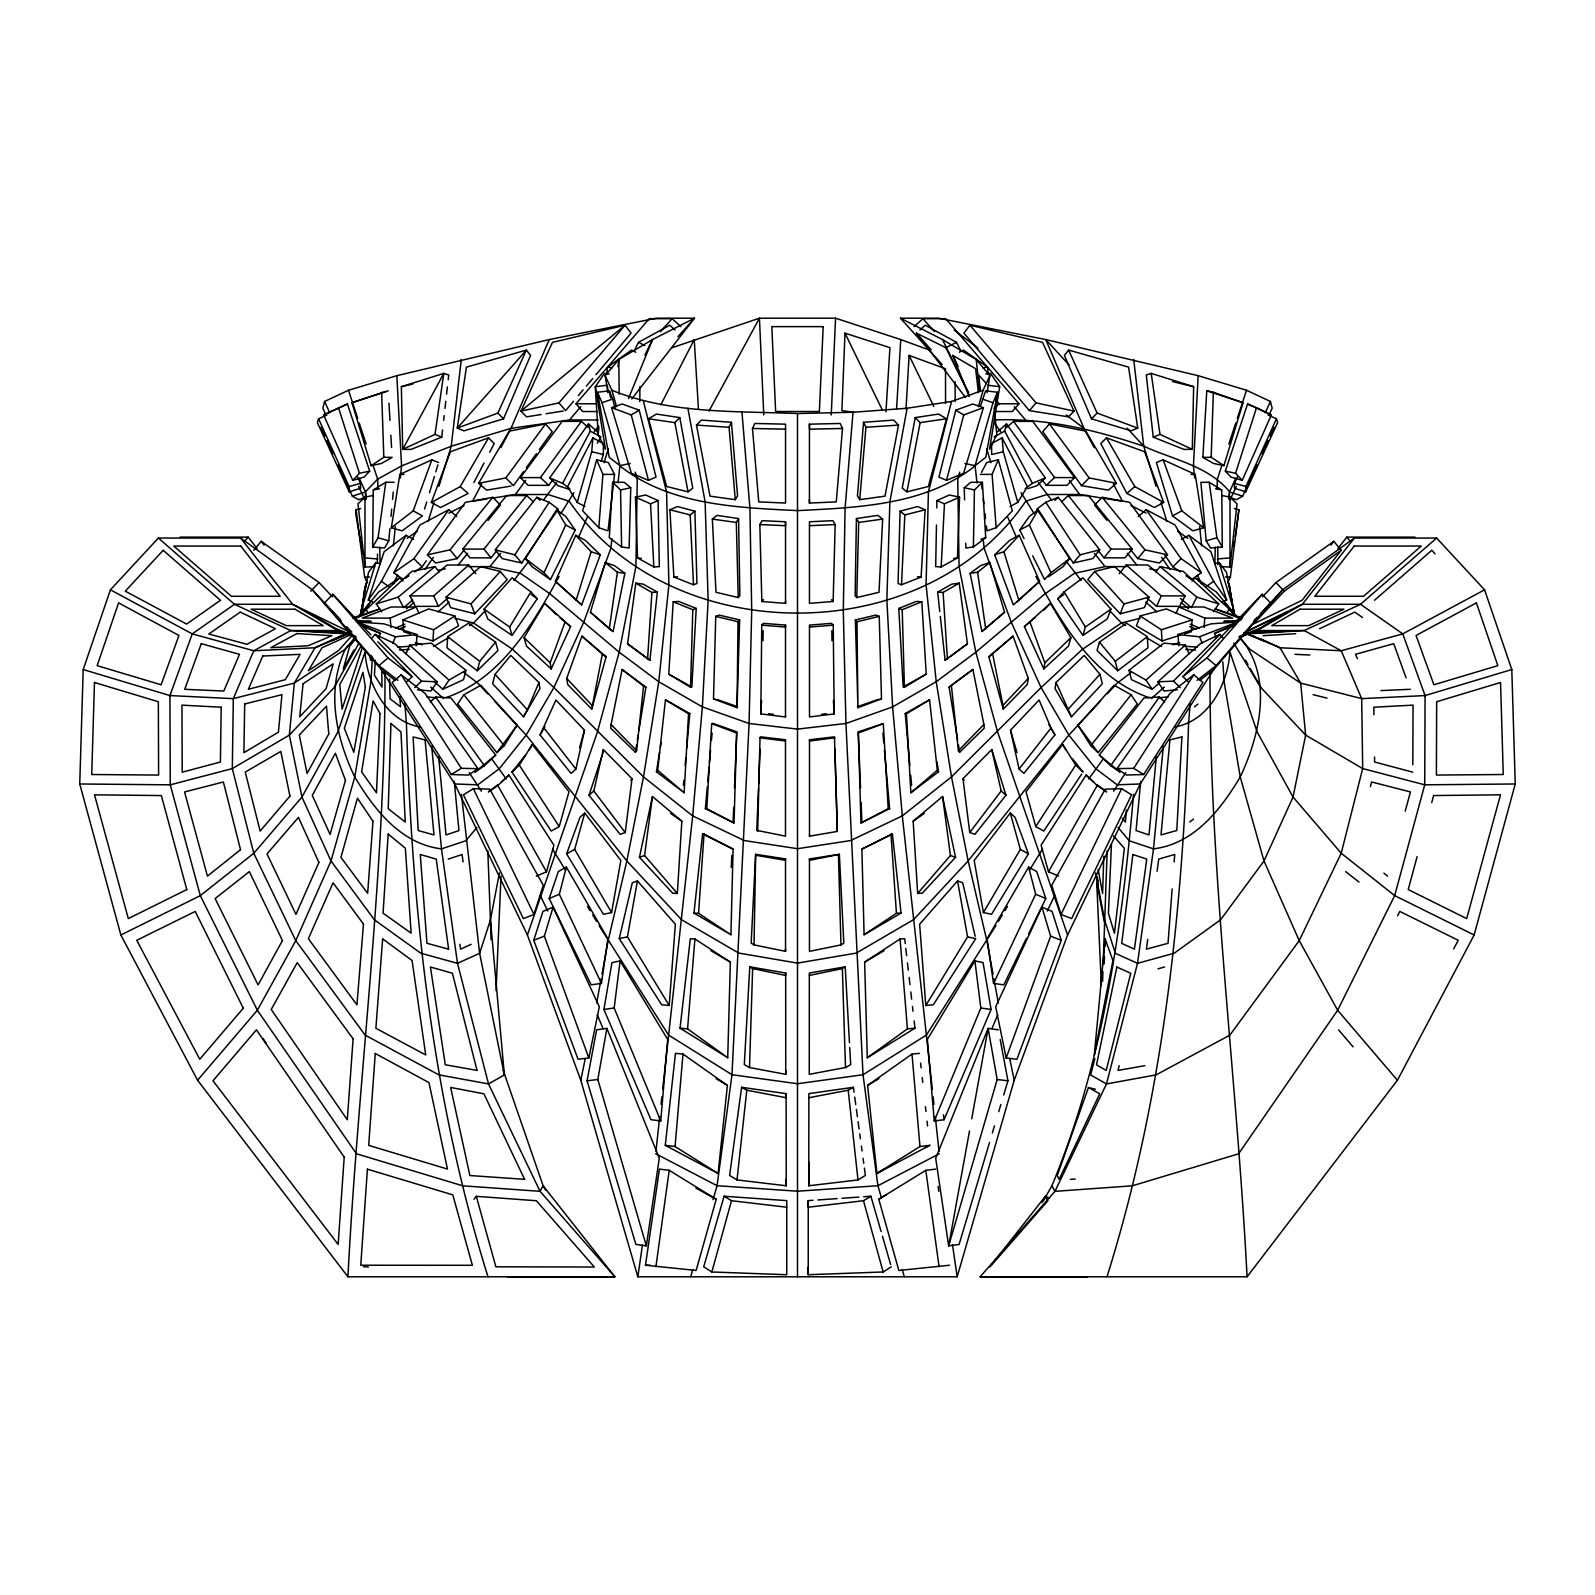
<?xml version="1.0" encoding="UTF-8"?>
<svg xmlns="http://www.w3.org/2000/svg" width="1595" height="1595" viewBox="0 0 1595 1595"><rect width="100%" height="100%" fill="white"/><g stroke="black" fill="none" stroke-linecap="round" stroke-linejoin="round"><path stroke-width="1.5" d="M785.537 951.358L785.518 858.927L755.651 854.322L751.165 943.124L754.036 944.898L785.537 951.358L785.537 948.965M785.498 716.952L785.518 625.08L763.387 623.366L761.772 625.16L760.795 713.902L785.498 716.952L785.498 715.716M785.537 603.349L785.537 521.784L762.091 520.668L759.838 524.556L761.852 601.514L785.537 603.349L785.537 601.375M785.737 1074.332L785.677 973.05L749.79 966.829L744.307 1064.623L749.51 1067.534L785.737 1074.332L785.737 1070.245M785.677 973.05L785.677 975.442L752.641 968.584L749.79 966.829M786.235 1185.783L786.116 1093.632L741.615 1087.292L729.613 1175.455L737.01 1179.921L786.235 1185.783L786.235 1179.223M786.116 1093.632L786.116 1097.719L746.799 1090.202L741.615 1087.292M503.163 1070.285L543.137 1185.843L614.872 1276.797L347.929 1276.797L197.581 1080.254L120.861 934.989L79.75 783.982L83.199 669.541L110.434 589.811L158.383 538.053L240.626 538.053L312.381 589.811L381.285 669.541L454.794 783.982L527.407 934.989L580.779 1080.254L637.841 1276.797L797.5 1276.797L797.5 413.524C735.435 410.992 670.478 414.062 611.902 390.257L605.143 375.682L618.82 359.453L652.534 339.556L694.523 318.202L656.462 318.202L549.258 339.556L396.836 375.682L348.488 390.257L324.582 401.462L322.848 408.24L325.918 414.919M891.286 1266.809L883.151 1271.973L808.246 1274.724L808.246 1267.028M813.071 1200.297L808.246 1200.636L808.246 1207.216L863.493 1200.716L870.89 1196.25L881.098 1231.519M864.39 1168.118L865.387 1175.455L857.99 1179.941L808.765 1185.783L808.785 1162.097M808.765 1185.783L808.884 1093.632L853.385 1087.292L854.063 1092.196M809.482 858.927L809.462 951.358L840.964 944.898L843.835 943.124L839.349 854.322L809.482 858.927L809.482 860.343L839.349 854.322M809.502 836.179L809.502 739.761L834.464 736.83L837.315 831.434L809.502 836.179L809.502 834.763M809.443 503.063L809.443 424.17L840.146 423.472L842.519 428.477L836.258 501.887L809.443 503.063L809.443 499.155M639.814 401.581L639.874 386.708M1412.811 764.723L1413.05 705.149L1373.813 707.203L1373.913 714.68M601.175 461.414L603.349 454.495L603.428 443.589L592.901 437.847L567.601 486.615L577.211 502.425L584.847 506.472M389.898 528.643L388.801 540.845L384.515 548.042L372.692 547.005L373.27 489.944L385.791 482.268L394.125 482.328M737.049 707.701L738.026 621.771L739.641 619.957L719.186 615.092L715.756 616.368L713.503 698.909L737.049 707.701L739.641 619.957M1220.414 566.703L1230.004 567.003L1230.004 497.181L1221.81 495.447M856.415 518.554L855.139 595.772L856.774 597.567L879.005 592.283L882.653 519.093L877.948 515.364L856.415 518.554L858.688 522.442L856.774 597.567M936.464 525.034L935.687 566.604L941.15 566.963L957.459 557.931L959.552 497.161L949.344 494.988L936.903 500.571L936.783 507.908M973.389 546.965L974.445 489.924L982.38 482.268L985.71 537.714L973.389 546.965L965.892 548.002L965.753 543.177M1192.302 449.351L1193.638 386.688L1151.211 373.389L1146.267 375.004L1153.245 437.15L1183.988 449.411L1192.302 449.351L1159.984 434.398L1153.245 437.15M1210.007 672.253C1209.568 874.279 1236.683 1075.189 1247.071 1276.797L980.128 1276.797L1054.953 1191.345L1106.491 1083.942L1137.514 963.32L1153.504 848.859L1163.313 746.32M734.019 822.96L736.73 731.846L712.945 723.372L711.709 723.632L706.784 808.685L734.019 822.96L705.369 808.645L707.323 786.734M761.593 700.464L760.795 713.902M762.988 640.771L763.207 630.822M730.909 934.75L733.102 849.138L702.597 833.946L693.965 913.078L730.909 934.75L698.57 913.317L693.965 913.078M757.685 831.454L760.037 737.827L760.536 736.83L785.498 739.761L785.498 836.179L756.768 830.377L758.462 788.528M833.148 601.494L835.162 524.556L832.909 520.668L809.462 521.784L809.462 603.349L833.148 601.494L831.533 599.7M630.763 487.771L629.108 548.002L621.611 546.985L609.29 537.714L612.62 482.268L624.263 482.308L630.763 487.771L620.555 489.924L612.62 482.268M727.719 1057.724L730.35 962.104L694.922 938.996L690.316 938.737L680.048 1028.177L727.719 1057.724L687.565 1028.855L680.048 1028.177M900.098 511.197L898.065 583.491L901.494 584.767L921.093 577.051L925.12 509.782L917.564 506.532L900.098 511.197L904.824 514.926L925.12 509.782M690.575 687.266L692.788 609.709L696.217 608.433L691.811 687.026L690.575 687.266L668.764 674.147L673.19 601.793L678.653 601.435L696.217 608.433M754.036 944.898L755.651 854.322M1214.812 564.072L1215.31 547.105M1217.065 488.867L1217.364 479.158L1221.969 465.122M749.51 1067.534L752.641 968.584M1103.8 856.156L1102.584 893.459L1098.177 869.514M1102.604 981.344L1102.923 971.534M1103.162 964.158L1107.189 850.713M1223.903 465.66L1211.183 457.306L1213.356 392.27L1206.777 390.795L1202.849 457.366L1213.655 463.507L1223.903 465.66L1243.063 402.718L1206.777 390.795M1237.58 476.586L1234.55 483.285L1234.351 488.15L1245.715 491.858L1245.894 486.535L1276.439 418.767L1267.945 414.999M360.649 508.506L356.104 509.802L355.924 514.946L362.683 553.505M1104.199 963.858L1104.498 956.402M1104.896 946.473L1105.176 939.016L1112.931 960.589L1094.29 1055.053L1105.176 939.016M1217.842 564.73L1217.782 546.686M733.122 821.884L733.7 807.289M734.478 787.83L736.73 731.846M758.662 783.604L760.037 749.152M885.943 411.869L889.95 347.67L844.991 333.136L841.901 410.613L854.043 412.347M1229.346 497.859L1229.585 491.798L1235.706 478.261M496.065 990.555L501.009 876.094M1111.476 844.054L1108.425 913.337L1114.427 933.254L1124.355 848.281L1113.469 835.92M831.234 414.979L835.561 318.202L759.439 318.202L671.635 347.85M901.494 584.767L904.824 514.926M731.248 867.481L731.846 855.359M941.15 566.963L944.459 503.821L959.552 497.161M942.107 364.457L900.477 318.202L938.538 318.202L1045.742 339.556L1198.164 375.682L1193.439 465.88L1194.675 478.021M684.135 792.735L688.562 713.762L665.454 699.846L657.678 770.265L656.462 771.82L684.135 792.735L657.678 770.265M375.284 660.47L374.446 675.223L382.002 687.106L381.763 669.9M416.315 645.756L416.953 634.571L383.916 623.844L357.44 621.99L395.46 636.784L416.953 634.571M432.983 640.951L433.621 629.766L454.854 615.969L458.582 625.858L432.983 640.951L414.959 635.288M447.677 636.624L447.019 647.809L477.284 670.757L497.959 650.521L495.566 642.127L468.511 623.226L447.677 636.624L479.716 661.347L477.284 670.757M906.02 409.038L909.09 355.406L945.496 368.724L945.576 403.495M896.589 408.619L900.756 339.556L835.561 318.202M677.337 893.459L681.843 821.166L652.455 796.543L639.436 857.312L672.731 893.2L677.337 893.459L644.559 855.518L652.455 796.543M372.472 656.961L370.877 681.823L354.748 776.964L331.002 861.001L295.773 940.651L257.353 1010.253L197.581 1080.254M647.57 659.273L651.896 592.443L635.787 583.152L627.573 643.822L649.903 660.27L657.359 592.084L643.283 584.169L635.787 583.152M362.663 609.828L363.819 592.483L366.072 583.192L360.789 614.753M347.929 1276.797C358.297 1075.189 385.432 874.299 384.993 672.273M698.57 913.317L704.013 833.986L702.597 833.946M1180.041 635.288L1162.017 640.931L1136.418 625.858L1140.146 615.949L1166.364 608.911L1192.103 619.897L1191.286 631.76L1184.527 633.873M1204.105 627.573L1204.763 618.102L1178.864 606.977L1176.053 613.258M371.077 655.445L370.698 660.33L369.601 655.744M598.823 527.726L602.91 474.373L596.67 459.799L608.313 462.55L614.553 474.433L608.014 530.816L598.823 527.726L582.673 510.839L596.67 459.799M669.202 1005.468L675.363 924.223L637.442 880.938L632.318 882.733L619.259 938.598L661.706 1004.79L669.202 1005.468L627.433 936.903L637.442 880.938M1172.126 889.013L1168.038 943.303L1146.386 949.165L1147.722 939.435M1174.179 861.878L1174.737 854.461L1158.748 859.087L1157.073 871.269M1190.109 703.913L1188.574 723.572C1182.872 910.326 1163.174 1097.719 1107.03 1276.678M687.565 1028.855L694.922 938.996M900.477 318.202L942.466 339.556L976.18 359.453L989.857 375.682L983.098 390.257L951.557 401.462L907.116 408.24L853.026 412.268L845.071 508.406L843.296 610.506L845.928 723.472L863.015 1074.731L877.928 1185.723L881.397 1197.686M863.553 422.296L857.452 495.806L859.725 499.674L884.986 496.165L898.523 425.087L893.579 420.083L863.553 422.296L865.925 427.3L859.725 499.674M660.749 1120.926L667.667 1039.402L620.096 960.928L611.942 962.622L603.907 1009.436L650.959 1119.71L660.749 1120.926L614.175 1008.02L620.096 960.928M1240.312 637.86C1273.388 676.898 1260.19 734.597 1240.252 776.944C1220.653 809.702 1194.077 843.914 1153.504 848.859L1129.24 840.764L1118.075 827.486M577.211 502.425L591.705 451.744L592.901 437.847M718.089 1173.481L675.044 1146.526L682.999 1054.056L675.482 1053.378L665.274 1145.31L718.089 1173.481L727.4 1085.397L682.999 1054.056M1126.429 809.921L1125.352 822.083L1122.302 818.315M683.398 785.258L683.836 780.314M685.152 765.48L685.81 758.044M686.707 748.155L689.798 713.523L665.454 699.846M707.761 781.849L709.057 767.235M709.476 762.37L710.572 750.188M711.43 740.439L712.088 733.122M391.014 516.461L391.672 509.144M392.569 499.394L393.227 492.077M584.488 730.251L575.895 769.089L571.09 773.396L540.107 734.956L555.917 700.026L584.488 730.251L579.543 747.856M591.745 709.117L602.332 654.07L581.916 636.146L566.703 678.393L567.7 684.514L591.745 709.117L606.12 656.781L581.916 636.146M602.93 753.199L603.269 749.53L632.019 778.719L625.24 832.55L620.116 834.325L589.014 795.287L602.152 755.532M611.104 724.529L610.745 728.197L635.388 752.262L636.604 750.707L643.563 686.109L622.11 669.501L611.104 724.529L636.604 750.707M1133.566 794.39C1121.963 927.532 1103.58 1061.652 1051.863 1185.863L1043.25 1200.995M377.337 562.836L377.517 554.083M1140.724 781.311L1136.059 830.576L1148.998 834.943L1156.315 756.947M374.586 566.723L364.996 567.022L364.996 497.181L373.19 495.447M393.347 546.028L395.341 526.589M400.325 478.041L401.561 465.899L396.836 375.682M609.19 374.027L604.445 373.389L595.314 386.688L605.442 449.351L598.165 434.398L598.922 427.081M655.964 1151.251L659.712 1116.64M661.068 1104.278L661.865 1096.862M662.663 1089.445L692.689 815.902L702.378 706.904L708.14 600.258L705.13 501.867L687.884 408.24M611.882 538.711L610.825 548.421L583.69 622.329L553.924 687.565L526.151 735.076L499.434 768.571L477.842 784.82L454.794 783.982M618.023 482.866L619.877 465.88C669.222 505.236 737.069 507.569 797.5 510.619C857.931 507.549 925.778 505.236 975.123 465.88L976.977 482.866M737.01 1179.921L746.799 1090.202M618.003 366.69L618.82 359.453L619.159 394.105M1230.004 567.003L1237.022 503.821L1230.004 497.181M448.195 379.769L448.733 375.004L443.789 373.389L401.362 386.688L402.698 449.371L411.012 449.411L441.755 437.15L442.553 429.972M443.629 420.422L444.168 415.637M444.985 408.46L445.783 401.282M446.58 394.125L447.397 386.947M461.294 359.453L451.245 446.221L438.944 486.236M606.678 374.446L607.536 367.129L631.5 350.083L635.767 352.216M1228.668 499.155L1229.585 491.798C1208.312 465.8 1172.883 459.599 1143.755 446.221C1095.705 430.072 1045.483 417.81 994.443 419.963M1227.711 582.873L1230.363 577.091L1238.896 509.802L1234.351 508.506M655.924 1266.669L669.202 1170.311L659.433 1169.095L645.477 1265.234L696.138 1270.457L716.215 1199.28L669.202 1170.311M372.692 547.005L378.075 537.754L385.791 482.268M435.016 434.398L443.789 373.389L402.698 449.371L435.016 434.398L441.755 437.15M613.098 631.54L609.31 628.829L617.385 572.266L605.203 562.517L590.429 612.221L613.098 631.54L624.881 573.283L614.394 565.607L605.203 562.517M601.455 983.417L607.874 938.797L566.365 867.102L558.31 871.568L549.198 898.523L591.187 984.833L601.455 983.417L559.347 894.257L566.365 867.102M637.841 1276.797L642.486 1244.798M646.334 1245.874L659.293 1158.249L606.878 1028.396L596.63 1029.792L587.06 1080.792L635.887 1244.439L646.334 1245.874L597.826 1079.516L606.878 1028.396M391.353 527.746L413.185 510.859L422.476 515.923L402.08 530.836L391.353 527.746L399.827 474.393L431.866 459.819L438.605 462.55M656.462 771.82L659.572 752.242M660.37 747.337L661.147 742.453M635.388 752.262L636.545 745.005M637.322 740.18L638.1 735.355M638.897 730.53L645.915 687.106L622.11 669.501M985.81 374.027L990.555 373.389L999.686 386.688L989.558 449.351L996.835 434.398L994.562 412.427M987.066 392.749L989.857 375.682M1028.296 678.373L1027.3 684.514L1003.255 709.097L988.88 656.761L1013.084 636.126L1028.296 678.373L1002.916 705.429L1003.255 709.097M1043.808 668.923L1044.825 662.802L1029.852 621.711L1050.387 603.269L1070.883 637.681L1068.49 646.075L1043.808 668.923L1024.409 626.636L1029.852 621.711M1056.049 682.481L1055.053 688.621L1071.461 716.753L1102.384 683.717L1099.932 674.326L1084.221 655.405L1056.049 682.481L1071.461 716.753M1233.593 546.268L1234.43 541.443M1235.268 536.618L1238.896 509.802M611.583 912.599L620.834 860.522L584.747 813.031L579.962 817.338L566.604 853.863L603.428 914.294L611.583 912.599L574.659 849.397L584.747 813.031M980.407 406.227L985.63 390.795L997.513 392.27L985.79 457.286L975.083 465.66L964.875 463.487M969.501 1131.034L948.666 1245.874L959.113 1244.439L989.538 1142.459M971.714 1118.813L988.122 1028.396L998.37 1029.812M596.65 1003.016L601.076 978.991M601.973 974.186L608.173 940.571L626.855 860.921L643.503 776.885L658.755 681.743L668.923 584.807L666.57 491.798L643.443 401.462M907.116 408.24L889.87 501.867L886.86 600.238L892.622 706.904L902.311 815.882L932.337 1089.465M915.211 417.611L902.232 488.13L906.937 491.838L928.37 486.515L946.493 418.767L938.538 414.062L915.211 417.611L920.155 422.615L946.493 418.767M360.53 614.733L368.525 572.286L375.882 562.557L380.168 563.793M355.825 637.581L337.801 630.563L290.749 630.563L253.784 650.76L233.309 698.65L232.312 768.591L253.784 853.265L295.773 940.651L365.175 1035.155L438.864 1074.851L488.509 1083.922L504.379 1074.93L479.616 953.332L490.423 919.976L499.414 872.924M906.937 491.838L920.155 422.615M588.834 1057.983L599.321 1006.784L553.066 907.136L542.918 911.403L533.767 940.292L578.068 1059.259L588.834 1057.983L544.374 936.145L553.066 907.136M580.779 1080.254L585.285 1058.502M362.244 647.829L342.088 709.157L339.755 684.554L361.327 645.437M589.014 795.287L593.818 790.98L603.269 749.53M955.784 410.194L938.957 477.064L946.513 480.314L963.599 473.256L983.397 407.642L972.751 404.013L955.784 410.194L963.759 414.919L983.397 407.642M1025.166 488.748L1032.404 483.285L1004.671 431.128L1006.505 423.911L1045.343 477.922L1037.089 485.658L1027.938 488.628M1119.172 1065.699L1117.975 1070.424L1144.831 1065.659M1370.444 786.634L1371.62 781.969L1410.439 791.937L1405.215 811.177M951.557 401.462L928.43 491.778L926.077 584.787L936.245 681.723L951.497 776.865L968.145 860.901L986.826 940.571L993.027 974.186M405.987 653.85L409.676 645.138L431.109 643.144L465.979 670.299L463.527 679.689L442.852 689.239L433.86 681.344M495.068 674.326L492.616 683.737L523.539 716.773L539.947 688.641L538.95 682.5L510.779 655.425L495.068 674.326L527.407 709.855L523.539 716.773M1094.848 1058.641L1090.621 1074.95L1106.491 1083.942L1156.136 1074.87L1229.825 1035.175L1299.227 940.631L1341.216 853.225L1362.688 768.571L1361.691 698.63L1341.216 650.76L1304.251 630.543L1257.199 630.543L1239.175 637.581M946.513 480.314L963.759 414.919M1417.118 856.655L1408.206 889.551L1466.682 918.6L1500.496 794.828L1433.646 795.546L1431.752 802.604M1247.071 1276.797L1397.419 1080.254L1474.139 934.989L1515.25 783.982L1511.801 669.541L1484.566 589.811L1436.616 538.053L1354.374 538.053L1282.619 589.811L1269.46 603.907M711.849 1271.973L731.507 1200.716L724.11 1196.23L703.714 1266.809L711.849 1271.973L786.754 1274.724L786.754 1200.636L724.11 1196.23M536.339 876.094L546.487 871.807L553.904 845.171L508.885 775.03L501.528 781.969M559.247 826.589L568.976 791.738L532.291 744.446L519.312 765.121L511.955 772.06L551.192 831.055L559.247 826.589L519.312 765.121M959.751 472.14L957.758 479.158L959.073 566.484L975.841 652.176L997.573 731.945L1067.593 934.989L1014.221 1080.254L957.159 1276.797L797.5 1276.797M978.433 406.645L983.098 390.257M975.083 465.66L992.987 402.718L997.513 392.27M1082.945 635.408L1085.338 627.014L1110.918 609.13L1082.905 577.809L1064.124 591.865L1057.724 598.723L1082.945 635.408L1107.189 619.019L1110.918 609.13M1099.434 642.107L1097.041 650.501L1117.716 670.737L1147.981 647.789L1147.323 636.604L1126.509 623.206L1099.434 642.107L1115.284 661.347L1117.716 670.737M690.715 1276.678L692.748 1269.68M713.005 1199.699L717.072 1185.703L731.985 1074.711L749.072 723.472L751.704 610.506L749.929 508.406L741.974 412.268M997.174 1079.516L948.666 1245.874L935.707 1158.269L988.122 1028.396L997.174 1079.516L1007.94 1080.792L1003.694 1095.027M992.369 1132.968L994.502 1125.851M998.749 1111.635L1000.862 1104.518M424.589 508.964L426.682 502.006M429.494 492.715L434.398 476.486M435.794 471.841L437.887 464.883M428.098 521.545L433.9 502.704M360.59 612.261L375.882 562.557M587.419 516.82L578.706 537.056M604.066 462.69L608.393 448.574M581.657 604.924L576.214 600.019L591.107 551.711L575.735 535.282L555.399 581.298L581.657 604.924L600.298 554.801L585.305 540.346L575.735 535.282M327.055 414.999L318.561 418.767L317.365 422.615L349.285 491.878L360.649 488.17L360.45 483.305L357.42 476.606M533.966 914.453L543.257 885.265L489.745 789.126L473.376 788.648L463.427 794.828L523.359 918.6L533.966 914.453L473.376 788.648M1242.246 480.314L1235.567 473.276L1256.521 407.642L1247.569 404.013L1225.319 471.123L1230.901 477.084L1242.246 480.314L1271.374 414.919L1256.521 407.642M372.692 602.013L368.305 600.059L384.096 551.75L406.107 535.302L413.544 539.369M527.407 934.989L597.427 731.965L619.159 652.176L635.926 566.484L637.242 479.158L635.249 472.14M1228.868 444.068L1235.766 423.014M1237.301 418.329L1246.512 390.257L1198.164 375.682M1088.468 1087.511L1057.226 1175.595L1059.14 1179.343L1099.713 1093.831L1088.468 1087.511L1095.446 1089.265M551.192 668.943L550.195 662.802L565.148 621.731L544.613 603.289L524.117 637.701L526.509 646.095L551.192 668.943L570.591 626.636L565.148 621.731M413.185 510.859L431.866 459.819M1006.166 1057.983L1050.627 936.145L1041.934 907.116L1052.082 911.383L1061.233 940.292L1016.932 1059.259L1006.166 1057.983L995.679 1006.784L1041.934 907.116M431.328 502.445L460.217 486.615L468.172 493.453L440.619 507.509L431.328 502.445L450.388 451.764L488.548 437.847L494.191 443.589L489.665 452.262M1120.268 613.776L1123.996 603.887L1149.018 597.148L1114.466 566.584L1094.688 571.429L1087.83 579.623L1120.268 613.776L1144.353 607.615L1149.018 597.148M628.51 398.551L652.534 339.556L644.898 355.087M934.251 1120.946L980.825 1008.04L974.904 960.908L983.058 962.602L991.093 1009.436L944.041 1119.73L934.251 1120.946L927.353 1039.402L974.904 960.908M527.407 709.855L538.95 682.5M992.01 1028.436L997.752 1014.779M378.633 637.781L380.487 633.434L360.948 624.682M392.709 643.323L395.46 636.784M503.522 418.827L530.597 355.406L526.37 350.102L466.418 367.129L457.267 428.098L464.005 430.849L503.522 418.827L497.879 413.085L457.267 428.098L526.37 350.102L497.879 413.085M986.408 525.911L986.986 530.816L996.177 527.726L992.09 474.373L998.33 459.799L986.687 462.55L981.483 472.439M549.258 339.556L510.998 428.377L500.83 447.677M1156.594 606.339L1161.26 595.892L1185.085 595.892L1179.642 606.339L1156.594 606.339L1147.264 598.185M1265.313 412.746L1270.418 401.462L1246.512 390.257M550.415 579.583L544.015 572.725L565.687 524.994L556.715 509.702L525.353 558.649L532.212 566.843L550.415 579.583L575.237 530.058L565.746 516.521L556.715 509.702M1230.204 499.674L1236.344 486.276M1269.082 414.919L1272.152 408.24L1270.418 401.462M1229.924 497.381L1236.384 499.694L1242.645 496.185L1256.94 465.082M1262.064 453.977L1268.185 440.639M1270.238 436.193L1274.325 427.32M1245.715 491.858L1277.635 422.615L1276.439 418.767M1026.422 938.358L1003.813 984.833L993.545 983.437L1035.653 894.237L1028.635 867.082L1036.69 871.548L1045.802 898.503L1028.576 933.932M735.275 499.674L729.074 427.3L731.447 422.296L701.421 420.083L696.477 425.087L710.014 496.165L735.275 499.674L737.548 495.806L731.447 422.296M752.481 428.477L754.854 423.472L785.557 424.17L785.557 503.063L758.741 501.887L752.481 428.477L785.557 429.155M1047.257 911.024L1054.654 895.592M1061.034 914.453L1121.624 788.648L1131.573 794.828L1071.641 918.6L1061.034 914.453L1051.743 885.245L1105.255 789.126L1121.624 788.648M1067.593 934.989L1140.206 783.982L1213.715 669.541L1282.619 589.811M559.067 576.553C532.451 624.761 500.79 678.912 445.822 697.653M1397.619 915.809L1399.792 911.423L1458.249 940.292L1453.663 948.945M634.052 351.239L638.478 342.367L669.76 325.201L675.064 329.966M393.267 583.83L397.693 575.137M660.808 404.831L694.244 339.556L698.411 408.619M473.835 482.607L484.003 463.108M1155.777 571.847L1160.103 566.584L1196.828 597.148L1191.365 607.615L1180.38 598.384M481.61 484.102L472.579 501.249L486.854 498.996M569.834 488.748L562.596 483.305L590.329 431.128L588.495 423.931L549.657 477.922L557.911 485.658L569.355 489.366M368.305 600.059L381.364 581.318L406.107 535.302M708.997 411.071L759.439 318.202L763.766 414.979M573.901 492.676L560.902 513.61M403.415 579.603L393.746 572.745L419.924 524.994L448.813 509.702L456.768 516.541M597.347 443.27L600.856 436.87L590.329 431.128M358.835 643.403L334.093 687.604L289.353 735.116L232.312 768.591L170.266 784.84L79.75 783.982M517.059 725.246L496.862 752.661L457.725 703.953L463.906 694.762L480.833 685.252L517.059 725.246L504.219 745.702L496.862 752.661M529.38 749.65L532.291 744.446M354.01 649.943L343.264 668.983L349.744 646.115L355.984 638.538M1048.513 871.787L1097.161 785.518L1086.115 775.01L1041.096 845.151L1048.513 871.787L1058.661 876.074M1113.549 791.2L1125.771 772.638M1041.675 1202.789L1045.303 1196.39L1049.669 1198.164M1028.635 867.082L987.126 938.777L993.545 983.437M460.217 486.615L488.548 437.847M540.107 734.956L544.912 726.722M738.226 597.567L736.312 522.442L738.585 518.574L717.052 515.384L712.347 519.093L715.995 592.283L738.226 597.567L739.861 595.772L738.585 518.574M983.417 912.579L1020.341 849.377L1010.253 813.011L974.166 860.503L983.417 912.579L991.572 914.274L1028.396 853.843L1015.038 817.318L1010.253 813.011M511.038 486.076L486.555 490.124L478.6 483.305L509.204 431.148L545.59 423.931L552.229 431.687L539.309 449.67M1024.07 538.651L1019.763 530.038L1029.313 524.974L1038.285 509.682L1069.647 558.649L1062.788 566.843L1048.633 576.732M512.055 635.408L509.662 627.034L530.876 591.885L512.095 577.829L484.082 609.15L487.811 619.039L512.055 635.408L537.276 598.743L530.876 591.885M995.878 925.638L926.436 1035.055L863.015 1074.731L797.5 1083.743L731.985 1074.711L668.564 1035.055L599.122 925.658M998.45 921.392L1002.318 914.992M1004.91 910.725L1007.482 906.458M1029.433 870.232L1042.492 849.058M1010.153 506.472L1017.789 502.405L1027.399 486.595L1002.099 437.847L991.572 443.589L991.651 454.495L1003.295 451.744L1002.099 437.847M967.567 936.903L975.741 938.598L933.294 1004.79L925.798 1005.488L967.567 936.903L957.558 880.918L962.682 882.713L975.183 936.265M1117.038 768.63L1133.686 768.331L1193.798 674.765L1202.889 682.5L1143.635 774.512L1126.529 775.05L1117.038 768.63L1169.853 693.566L1193.798 674.765M1035.753 826.569L1075.688 765.102L1062.709 744.426L1026.024 791.718L1035.753 826.569L1043.808 831.035L1081.689 774.073M495.248 549.856L514.846 554.801L549.198 502.325L558.23 509.144L521.725 562.995L502.265 558.609L495.248 549.856L536.777 497.321L549.198 502.325M1088.767 778.878L1103.301 758.841M371.974 638.1L375.004 634.371L394.384 643.423L437.17 681.823L430.989 691.014L417.491 689.738M442.852 689.239L449.032 680.068L465.979 670.299M528.962 561.021L513.889 580.46M1213.316 611.802L1218.739 603.907L1183.291 571.429L1160.103 566.584M1226.595 613.098L1229.306 609.15L1195.333 577.829L1192.083 581.098M414.62 571.947L422.077 566.863L426.244 560.822M425.067 569.375L433.441 557.353M1019.763 530.038L1029.254 516.521L1038.285 509.682M1159.386 696.975L1143.954 697.992L1099.314 755.033L1120.109 772.139L1110.618 765.74L1159.386 696.975L1164.529 701.88M393.746 572.745L413.922 558.669L448.813 509.702M523.519 471.661L513.47 485.658L505.854 477.922L478.6 483.305M526.39 467.674L536.438 453.678M463.407 550.953L457.227 558.609L435.614 563.015L427.44 554.821L465.421 502.325L492.795 497.321L500.411 505.057L488.07 520.369M491.619 498.258L515.404 494.51L525.632 480.394M581.378 421.379L562.158 421.379L520.429 477.603L540.466 477.603L581.378 421.379L588.415 427.58M362.982 612.54L369.761 603.309L358.735 616.687M505.854 477.922L545.59 423.931M520.429 477.603L528.065 485.339L548.72 485.339L553.006 479.517M556.635 482.727L543.377 500.192M594.257 431.727L598.603 425.845M969.76 832.53L1001.182 790.961L991.731 749.51L962.981 778.699L969.76 832.53L974.884 834.305L1005.986 795.267L991.731 749.51M969.919 325.201L963.918 333.136L1029.413 410.633L1068.431 416.833L1074.053 411.091L1042.532 342.367L969.919 325.201L1036.052 402.877L1074.053 411.091M631.819 398.87L694.523 318.202L677.875 336.704M1051.025 727.998L1054.893 734.936L1023.91 773.376L1019.105 769.069L1051.025 727.998L1039.083 700.006L1010.512 730.231L1016.992 752.481M1330.888 545.131L1333.819 541.343L1341.236 550.275L1302.118 600.258L1253.351 624.044L1284.254 591.167L1341.236 550.275M1337.926 548.52L1346.838 537.116L1414.905 537.116M473.954 1199.3L476.307 1196.33L536.379 1200.736L594.357 1267.028L495.885 1266.809L476.307 1196.33M1354.374 538.053L1302.357 604.286L1257.199 630.543M630.803 780.274L632.019 778.719M1098.138 752.641L1090.781 745.702L1131.094 694.742L1114.167 685.232L1077.941 725.227L1098.138 752.641L1137.275 703.933L1131.094 694.742M526.649 495.547L506.652 495.547L462.769 549.099L483.983 549.099L526.649 495.547L533.228 501.727M511.955 772.06L525.413 755.133M1068.63 350.083L1064.403 355.406L1091.478 418.807L1130.995 430.829L1137.733 428.098L1128.582 367.129L1068.63 350.083L1097.121 413.085L1137.733 428.098M1099.753 549.836L1092.735 558.589L1073.275 562.975L1036.77 509.124L1045.802 502.305L1058.223 497.321L1099.753 549.836L1080.154 554.801L1073.275 562.975M1097.958 550.315L1103.999 557.831L1111.017 549.079L1132.231 549.079L1088.348 495.547L1068.351 495.547L1061.772 501.727M1119.251 573.741L1126.249 564.989L1147.902 564.989L1185.085 595.892M462.769 549.099L469.987 557.851L491.001 557.851L497.042 550.315M468.671 566.624L489.944 566.624L500.631 553.345M458.403 564.73L467.634 553.345M427.44 554.821L450.009 549.856L492.795 497.321M479.716 661.347L495.566 642.127M1132.231 549.079L1125.013 557.831L1103.999 557.831M1137.773 558.589L1144.991 549.836L1167.56 554.801L1159.386 562.995L1137.773 558.589L1130.057 549.039M245.191 540.685L248.162 537.116L257.074 548.54M253.745 550.275L261.181 541.343L319.06 582.554L332.458 596.849M358.735 615.949L378.793 591.904L399.667 577.829L402.917 581.118M354.688 637.86L345.158 649.285L294.337 683.099L233.309 698.65L169.927 695.579L83.199 669.541M476.925 827.486L465.76 840.784L441.496 848.879C400.923 843.934 374.346 809.722 354.748 776.964C335.767 737.309 326.078 690.814 345.158 649.285L354.648 638.778M573.582 401.182L565.587 410.653L558.948 402.897L520.947 411.111L526.569 416.833L541.203 414.521M578.367 395.52L583.152 389.858M586.362 386.07L592.742 378.513M595.952 374.725L631.082 333.136L625.08 325.201L552.468 342.367L520.947 411.111L625.08 325.201L558.948 402.897M837.315 831.434L834.963 749.132M860.981 822.94L888.216 808.685L883.291 723.612L858.269 731.846L860.981 822.94L889.631 808.645L884.428 750.168M861.898 849.138L892.403 833.946L901.035 913.058L864.091 934.75L861.898 849.138L892.403 833.946M365.654 497.859L365.414 491.818L377.636 479.178L401.561 465.899L451.245 446.221L510.998 428.377L569.435 419.963L580.72 406.765M914.075 326.636L922.887 318.701L945.755 318.701L1018.986 403.774L1012.346 411.53L995.34 411.53M1029.413 410.633L1036.052 402.877M1049.41 423.911L1042.771 431.667L1081.53 485.658L1108.445 490.124L1116.4 483.285L1085.796 431.128L1049.41 423.911L1089.146 477.922L1116.4 483.285M597.228 411.53L582.654 411.53L576.014 403.774L649.245 318.701L672.113 318.701L680.925 326.636M917.663 893.439L950.441 855.498L942.545 796.523L913.157 821.166L917.663 893.439L922.269 893.2L955.564 857.293L942.545 796.523M1188.016 681.484L1182.872 676.599L1206.976 657.918L1262.183 594.257L1270.497 602.89L1216.068 665.653L1197.127 680.347M957.558 880.918L919.637 924.223L925.798 1005.488M352.615 634.87L338.559 650.541L308.373 670.757L321.951 647.809L352.036 634.112M660.489 331.64L672.113 318.701M761.852 601.514L763.467 599.7M474.732 613.796L471.003 603.907L500.312 571.429L507.17 579.623L474.732 613.796L450.647 607.615L445.982 597.168L480.534 566.604L500.312 571.429M359.194 616.308L399.667 577.829M1067.593 709.835L1099.932 674.326M1262.183 594.257L1182.872 676.599M1253.67 620.993L1257.039 617.365M1260.389 613.756L1270.497 602.89M1100.57 701.003L1068.849 735.056L968.145 860.901L913.516 919.677L856.296 953.072L797.5 963.121L738.704 953.072L681.484 919.697L626.855 860.921L526.151 735.076L494.43 701.022M1107.249 693.825L1117.258 683.079L1130.775 672.771M369.681 471.123L364.099 477.084L352.754 480.334L323.625 414.919L347.431 404.013L369.681 471.123L359.433 473.276L352.754 480.334M1039.601 581.298L1013.343 604.904L994.702 554.801L1003.893 551.711L1019.265 535.282L1039.601 581.298L1016.952 601.873M1069.647 558.649L1050.985 572.705L1044.585 579.563L1032.703 555.877M1043.967 610.127L1050.387 603.269M1262.542 596.849L1275.94 582.554L1333.819 541.343M485.339 610.606L473.575 623.007L469.369 625.499M996.177 527.726L1012.327 510.839L998.33 459.799M310.746 591.167L319.06 582.554M397.873 680.347L378.932 665.653L324.503 602.89L332.817 594.257L370.957 634.85M983.896 724.509L984.255 728.177L959.612 752.242L958.396 750.687L983.896 724.509L972.89 669.481L949.085 687.086L957.678 740.16M1091.478 418.807L1097.121 413.085M1106.452 437.847L1100.809 443.589L1126.828 493.433L1154.381 507.489L1163.672 502.425L1144.612 451.744L1106.452 437.847L1134.783 486.615L1163.672 502.425M648.507 418.767L674.845 422.615L679.789 417.611L692.768 488.15L688.063 491.858L666.63 486.515L648.507 418.767L656.462 414.062L679.789 417.611M1006.585 427.58L1013.622 421.379L1032.842 421.379L1074.571 477.583L1066.935 485.319L1046.28 485.319L1041.994 479.517M1081.53 485.658L1089.146 477.922M1167.56 554.801L1129.579 502.305L1102.205 497.321L1094.589 505.057L1106.93 520.349M1177.509 689.718L1164.011 691.014L1157.85 681.823L1173.461 681.125L1219.996 634.371L1223.026 638.1M1164.589 554.761L1172.923 566.843L1181.078 558.649L1201.254 572.725L1191.585 579.583L1185.982 575.755M994.702 554.801L1009.695 540.346L1019.265 535.282M1044.825 662.802L1070.883 637.681M406.984 681.504L412.128 676.599L377.816 641.808M414.7 687.664L421.539 681.145L437.17 681.823M430.471 701.88L435.614 696.975L451.046 698.012L495.686 755.053L484.382 765.74L474.891 772.159L495.686 755.053M364.996 497.181L357.978 503.841L364.996 567.022M497.76 784.82L488.329 791.937L497.839 785.537L508.885 775.03M1046.28 485.319L1054.534 477.583L1074.571 477.583M1054.913 500.411L1058.223 497.321M381.683 611.822L376.26 603.907L411.709 571.449L434.897 566.604L439.223 571.847M919.936 329.966L925.24 325.201L956.521 342.367L960.948 351.239M1004.571 612.221L981.902 631.52L970.119 573.283L980.606 565.607L989.797 562.517L1004.571 612.221L981.902 631.52M1157.85 681.823L1200.616 643.423L1219.996 634.371M1185.324 645.118L1163.911 643.144L1129.021 670.279L1145.968 680.048L1185.324 645.118L1189.013 653.83M1151.311 698.61L1164.35 687.066M447.736 598.205L438.406 606.359L415.358 606.359L409.915 595.892L433.74 595.892L468.751 565.009L475.749 573.761M993.984 408.42L999.267 403.774L1018.986 403.774M997.712 431.667L1006.505 423.911M1129.021 670.279L1131.473 679.669L1152.148 689.239L1159.346 682.899M988.88 656.761L1013.084 636.126M438.087 611.882L449.192 602.172M1436.616 538.053L1360.535 604.286L1304.251 630.543L1246.971 633.893L1280.007 647.749L1341.216 650.76L1402.763 633.873L1484.566 589.811M1374.511 600.278L1431.792 550.275L1435.081 553.844M1126.828 493.433L1134.783 486.615M1138.232 516.521L1146.187 509.702L1175.076 524.994L1201.254 572.725M378.932 665.653L388.024 657.918L412.128 676.599M401.202 674.765L392.111 682.5L451.365 774.512L468.471 775.07L477.962 768.65L425.147 693.566L401.202 674.765L461.314 768.331L477.962 768.65M929.546 699.826L906.438 713.762L910.865 792.715L937.322 770.245L929.546 699.826L905.222 713.503L909.848 765.46M1024.409 626.636L1035.075 617.624M412.786 599.939L403.635 607.635L398.172 597.168L434.897 566.604M964.556 499.813L964.237 487.771L970.737 482.308L982.38 482.268M406.426 608.812L413.902 602.551M409.915 595.892L447.098 565.009L468.751 565.009M970.119 573.283L977.615 572.246L989.797 562.517M936.983 762.011L938.538 771.801L910.865 792.715M924.303 813.43L913.157 821.166M669.88 509.782L690.176 514.926L694.902 511.217L696.935 583.491L693.506 584.767L673.907 577.051L669.88 509.782L677.436 506.532L694.902 511.217M1199.978 680.267L1213.715 669.541M1189.75 822.003L1193.538 819.072M940.312 616.428L945.097 660.25L967.427 643.802L959.213 583.132L951.717 584.169L937.641 592.084L939.774 611.563M949.085 687.086L972.89 669.481M1115.284 661.347L1147.323 636.604M1194.476 706.804L1197.965 704.113M945.097 660.25L967.427 643.802M905.242 943.582L904.684 938.737L900.078 938.976L864.649 962.104L867.281 1057.744L907.435 1028.855L914.952 1028.177L914.114 1020.92M407.223 538.332L417.312 531.115M1205.88 586.8L1213.636 581.318L1188.893 535.302L1181.456 539.349M884.308 1169.015L876.911 1173.481L919.956 1146.546L929.725 1145.33L876.911 1173.481L867.6 1085.397L912.001 1054.076L919.517 1053.378M1057.724 598.723L1063.825 594.476M405.289 578.327L409.018 575.775M864.091 934.75L896.43 913.317L901.035 913.058M371.097 465.68L383.817 457.306L392.151 457.366L381.345 463.507L371.097 465.68L351.937 402.718L385.95 391.493M914.952 1028.177L867.281 1057.744M878.885 1078.679L867.6 1085.397M451.365 774.512L461.314 768.331M949.523 1265.234L898.862 1270.477L878.785 1199.28L925.798 1170.331L935.567 1169.115M809.343 975.442L842.359 968.584L845.21 966.829L849.457 1042.612M864.649 962.104L884.029 950.74M878.785 1199.28L886.182 1194.814M904.425 687.246L926.236 674.127L921.81 601.774L916.347 601.435L898.783 608.433L903.189 687.006L904.425 687.246L902.212 609.709L898.783 608.433M611.603 407.642L631.241 414.919L639.216 410.194L656.043 477.064L648.487 480.314L631.401 473.276L611.603 407.642L622.249 404.013L639.216 410.194M433.521 646.513L448.275 637.86M937.641 592.084L943.104 592.443L959.213 583.132M905.262 685.81L926.236 674.127M845.21 966.829L809.343 973.05L809.263 1074.332L845.49 1067.534L850.693 1064.623L849.736 1047.496M808.884 1097.719L848.201 1090.222L853.385 1087.292M566.604 853.863L574.659 849.397M1172.524 515.903L1181.815 510.839L1203.647 527.746L1192.92 530.836L1172.524 515.903L1156.395 462.55L1163.134 459.799L1195.173 474.373L1203.647 527.746M994.144 436.87L1004.671 431.128M925.399 1147.583L929.725 1145.33M939.295 1153.743L877.928 1185.723L797.5 1191.206L717.072 1185.703L655.704 1153.723M448.913 513.111L463.966 505.555M965.434 397.374L916.427 333.136L945.835 347.67L956.521 342.367M959.233 352.216L963.5 350.083L987.464 367.129L988.322 374.446M120.861 934.989L200.312 895.652L253.784 853.265L301.953 797.061L337.821 732.025L364.996 652.235C367.488 684.255 386.11 721.478 420.601 727.001M1245.854 631.76L1302.357 604.286L1360.535 604.286L1402.763 633.873L1425.073 695.579L1424.734 784.82L1394.688 895.612L1337.647 1010.273L1238.537 1153.843L1132.29 1185.823L1054.953 1191.345L1051.863 1185.863M1243.801 632.956L1287.085 612.121L1258.894 628.689L1239.016 636.505M352.615 617.943L379.769 608.931L355.506 618.222M1319.583 628.709L1354.773 612.121L1362.628 617.584M347.431 404.013L323.625 414.919M346.155 633.913L330.903 640.951L348.607 633.614M341.928 635.388L314.993 647.749L253.784 650.76L192.237 633.893L110.434 589.811M471.183 944.34L460.576 949.184L459.898 944.32M1222.308 601.993L1226.695 600.039L1210.904 551.73L1188.893 535.302M1216.367 637.781L1214.513 633.414L1234.052 624.682M635.448 497.161L650.541 503.821L658.097 500.571L659.313 566.624L653.85 566.963L637.541 557.931L635.448 497.161L645.656 495.008L658.097 500.571M416.135 606.997L391.154 606.997L362.324 618.102L390.237 618.102L416.135 606.997L418.947 613.258M410.473 633.893L403.714 631.76L402.897 619.917L428.636 608.931L454.854 615.969M395.64 628.031L404.791 624.183M398.71 629.267L405.329 626.476M549.198 898.523L559.347 894.257M1032.404 483.285L1045.343 477.922M902.212 609.709L921.81 601.774M1214.513 633.414L1235.108 625.28M533.767 940.292L544.374 936.145M1178.047 634.551L1199.54 636.784L1237.561 621.97L1211.083 623.844L1178.047 634.551L1178.685 645.736M858.768 732.843L883.291 723.612M857.95 707.701L881.497 698.889L879.244 616.368L875.814 615.092L855.359 619.957L857.95 707.701L856.974 621.751L855.359 619.957M365.076 497.381L358.616 499.713L352.355 496.185L338.06 465.082M351.937 402.718L388.223 390.815M857.432 706.705L877.988 699.447M639.436 857.312L644.559 855.518M597.487 392.27L602.013 402.718L612.659 399.069L609.37 390.795L597.487 392.27L609.21 457.306L619.917 465.66L630.125 463.487M981.104 539.25L985.71 537.714M448.235 859.127L462.111 854.521L463.048 861.938M352.355 496.185L363.72 492.476M1140.146 615.949L1161.379 629.766L1192.103 619.897M1172.803 644.819L1179.702 642.645M376.26 603.907L398.172 597.168M1511.801 669.541L1425.073 695.579L1361.691 698.63L1300.663 683.099L1249.842 649.265L1240.352 638.758M1206.199 540.825L1216.925 537.734L1222.308 547.005L1210.485 548.022L1206.199 540.825L1200.876 482.328L1209.209 482.268L1221.73 489.944L1222.308 547.005M1214.832 563.773L1219.118 562.537L1226.475 572.286L1234.47 614.713M349.285 491.878L349.106 486.535L360.45 483.305M1157.99 968.863L1164.569 966.989M1140.106 618.242L1121.425 623.007L1082.487 649.245L1041.076 687.545L951.497 776.865L902.311 815.882L850.653 840.565L797.5 848.699L744.347 840.565L692.689 815.902L643.503 776.885L553.924 687.565L512.513 649.265L473.575 623.007L454.914 618.262M412.746 384.016L401.362 386.688M856.974 621.751L879.244 616.368M1174.398 726.981C1208.89 721.458 1227.512 684.235 1230.004 652.215L1257.179 732.005L1293.047 797.041L1341.216 853.225L1394.688 895.612L1474.139 934.989M1126.329 566.604L1105.056 566.604L1074.392 573.363L1044.645 594.098L975.841 652.176L936.245 681.723L892.622 706.904L845.928 723.472L797.5 729.114L749.072 723.472L702.378 706.904L658.755 681.743L619.159 652.176L550.355 594.098L520.608 573.383L489.944 566.624M373.27 489.944L379.411 488.648M619.259 938.598L627.433 936.903M713.503 698.909L714.72 698.67M688.562 713.762L689.798 713.523M438.406 570.232L445.324 568.877M546.088 413.743L563.155 411.031M858.688 522.442L882.653 519.093M953.71 558.429L957.459 557.931M982.739 367.767L987.464 367.129M603.907 1009.436L614.175 1008.02M834.205 713.902L809.502 716.952L809.482 625.08L831.613 623.366L833.228 625.16L834.205 713.902L833.407 700.464M834.963 737.827L809.502 740.997L809.502 739.761M587.06 1080.792L597.826 1079.516M821.584 714.301L826.429 713.743M1158.568 697.852L1168.258 696.836M1217.304 558.988L1229.127 557.951M809.482 627.054L833.228 625.16M397.793 647.151L411.689 646.095M399.488 650.042L409.317 649.344M817.876 1199.958L837.156 1198.603M841.981 1198.264L858.848 1197.087M863.653 1196.748L870.89 1196.25M865.925 427.3L898.523 425.087M1070.404 1179.343L1075.17 1179.024M1240.751 620.276L1223.863 621.392L1228.489 621.392M673.907 577.051L677.536 576.812M651.896 592.443L657.359 592.084M1263.061 635.687L1295.758 633.693M809.462 525.692L835.162 524.556M1380.951 690.595L1410.259 689.299M1140.206 783.982L1117.158 784.8L1095.566 768.551L1068.849 735.056L1041.076 687.545L1011.31 622.309L984.175 548.421L983.118 538.711M356.104 509.802L364.637 577.111L369.422 576.951M888.216 808.685L889.631 808.645M797.5 413.524L853.026 412.268M842.519 428.477L809.443 429.155L809.443 424.17M1515.25 783.982L1424.734 784.82L1362.688 768.571L1305.647 735.096L1260.907 687.585L1233.673 642.964M1202.849 457.366L1211.183 457.306M1191.006 474.413L1195.173 474.373M980.128 1276.797L1087.431 1276.797M980.446 474.413L992.09 474.373M507.569 1276.797L614.872 1276.797L540.047 1191.325L488.509 1083.922L457.486 963.32L441.496 848.879L431.687 746.34M576.014 403.774L595.732 403.774M569.435 419.963L598.165 419.963M515.404 494.51L547.942 494.51L569.236 501.249C670.737 650.381 924.263 650.361 1025.764 501.229L1047.058 494.49L1079.596 494.49L1122.421 501.249L1113.39 484.102M180.095 537.116L248.162 537.116M1178.864 606.977L1203.846 606.977L1232.676 618.102L1204.763 618.102M366.511 621.412L371.137 621.412L356.662 620.455M341.41 631.201L307.895 631.201L347.81 633.255M1253.59 631.201L1287.105 631.201L1247.19 633.255M645.477 1265.234L650.202 1265.234M602.91 474.373L614.553 474.433M399.827 474.393L403.994 474.413M705.369 808.645L706.784 808.685M681.843 821.166L670.697 813.45M1225.578 576.951L1230.363 577.091M363.5 1266.749L368.465 1266.928M759.838 524.556L785.537 525.692L785.537 521.784M1294.961 654.329L1309.874 655.007M917.464 576.812L921.093 577.051M696.477 425.087L729.074 427.3M1185.683 649.324L1195.512 650.042M1183.311 646.095L1197.207 647.151M761.772 625.16L785.518 627.054L785.518 625.08M365.873 557.971L377.696 559.008M426.742 696.855L436.432 697.872M768.571 713.743L773.415 714.301M731.507 1200.716L786.754 1207.216M987.784 385.232L999.686 386.688M760.037 737.827L785.498 740.997M665.274 1145.31L675.044 1146.526M607.536 367.129L612.261 367.767M637.541 557.931L641.29 558.449M617.385 572.266L624.881 573.283M980.825 1008.04L991.093 1009.436M712.347 519.093L736.312 522.442M756.548 855.379L785.518 860.343L785.518 858.927M1149.676 568.857L1156.594 570.212M880.28 698.65L881.497 698.889M905.222 713.503L906.438 713.762M1225.319 471.123L1235.567 473.276M1215.589 488.648L1221.73 489.944M964.237 487.771L974.445 489.924M1193.638 386.688L1172.664 381.624M591.705 451.744L603.349 454.495M715.756 616.368L738.026 621.771M1313.044 694.642L1327.02 698.132M1412.791 772.159L1374.591 762.011L1374.531 757.027M445.982 597.168L471.003 603.907M1234.55 483.285L1245.894 486.535M378.075 537.754L388.801 540.845M1196.828 597.148L1218.739 603.907M415.298 642.645L422.196 644.839M402.897 619.917L433.621 629.766M1231.28 492.476L1242.645 496.185M591.107 551.711L600.298 554.801M982.341 399.069L992.987 402.718M950.441 855.498L955.564 857.293M1213.356 392.27L1243.063 402.718M717.012 699.467L737.568 706.725M900.756 339.556L930.144 350.322M711.709 723.632L736.232 732.843M1241.688 619.059L1215.23 608.911L1242.385 617.943M1050.627 936.145L1061.233 940.292M355.984 636.525L336.106 628.709L309.928 613.317M364.457 627.094L380.487 633.434M673.19 601.793L692.788 609.709M1246.393 633.594L1264.097 640.951L1253.191 635.926M549.657 477.922L562.596 483.305M1190.209 624.163L1199.36 628.011M1189.671 626.476L1196.29 629.247M1035.653 894.237L1045.802 898.503M668.764 674.147L689.738 685.83M643.563 686.109L645.915 687.106M936.903 500.571L944.459 503.821M1271.374 414.919L1247.569 404.013M1149.178 697.653C1094.21 678.892 1062.549 624.742 1035.933 576.533M1259.811 638.478L1280.007 647.749L1300.663 683.099L1305.647 735.096L1293.047 797.041L1263.998 860.981L1220.594 919.797L1174.179 953.232L1137.514 963.32L1115.384 953.332L1104.577 919.976L1095.586 872.924M349.145 631.76L292.643 604.286L234.465 604.286L192.237 633.893L169.927 695.579L170.266 784.84L200.312 895.652L257.353 1010.253L356.463 1153.783L462.709 1185.803L540.047 1191.325L543.137 1185.843L545.61 1190.169M638.478 342.367L644.898 345.557M1131.034 505.555L1146.087 513.111M704.013 833.986L733.102 849.138M695.938 1188.096L716.215 1199.28M565.687 524.994L575.237 530.058M1020.341 849.377L1028.396 853.843M727.4 1085.397L716.115 1078.679M337.801 630.563L292.643 604.286L240.626 538.053M710.971 950.74L730.35 962.104M969.202 396.537L952.813 355.406L975.622 368.724L978.413 392.609M1125.631 625.479L1121.425 623.007L1109.661 610.586M1146.725 637.841L1161.479 646.493M1133.686 768.331L1143.635 774.512M1195.333 577.829L1216.207 591.885L1236.265 615.929M1097.161 785.518L1106.671 791.917L1097.24 784.8M1172.923 566.843L1180.38 571.947M531.175 594.496L537.276 598.743M484.082 609.15L509.662 627.034M381.364 581.318L389.12 586.82M627.573 643.822L649.903 660.27M602.332 654.07L606.12 656.781M1177.688 531.115L1187.777 538.332M525.353 558.649L544.015 572.725M954.269 330.105L977.855 347.969M1066.317 414.979L1084.002 428.377L1094.17 447.657M464.225 672.771L477.742 683.079L487.751 693.845M381.285 669.541L395.022 680.267M1345.662 871.588L1358.98 882.075M1383.902 873.163L1387.57 876.094M1181.097 602.551L1188.574 608.792M556.356 614.633L544.613 603.289M559.925 617.644L570.591 626.636M1206.976 657.918L1216.068 665.653M158.383 538.053L234.465 604.286L290.749 630.563L348.029 633.913L314.993 647.749L294.337 683.099L289.353 735.116L301.953 797.061L331.002 861.001L374.406 919.817L420.821 953.232L457.486 963.32L479.616 953.332L461.433 794.41M1145.808 602.172L1156.913 611.862M590.429 612.221L609.31 628.829M1126.249 564.989L1161.26 595.892M588.495 423.931L597.288 431.687M430.65 687.066L443.689 698.63M409.676 645.138L449.032 680.068M1001.182 790.961L1005.986 795.267M555.399 581.298L576.214 600.019M540.466 477.603L548.72 485.339M536.777 497.321L540.087 500.411M1099.314 755.033L1110.618 765.74M1075.688 765.102L1083.045 772.04L1072.578 758.881M1086.115 775.01L1093.472 781.949M1173.461 681.125L1180.3 687.664M524.117 637.701L550.195 662.802M413.922 558.669L422.077 566.863M375.004 634.371L421.539 681.145M1275.94 582.554L1284.254 591.167M1081.111 580.46L1066.038 561.001M566.703 678.393L592.084 705.449M312.381 589.811L328.829 607.436M332.119 610.965L340.333 619.777M346.912 626.835L351.857 632.118M324.503 602.89L341.33 620.993M1068.989 364.856L1045.742 339.556L1084.002 428.377M1127.147 428.138L1143.755 446.221L1156.056 486.236M1229.306 609.15L1235.806 616.308M1094.688 571.429L1123.996 603.887M922.887 318.701L934.51 331.64M995.938 400.066L999.267 403.774M986.268 383.518L978.712 375.004L980.207 389.339M916.427 333.136L931.121 349.744M332.817 594.257L388.024 657.918M1014.28 406.765L1025.565 419.963M1397.419 1080.254L1337.647 1010.273L1299.227 940.631L1263.998 860.981L1240.252 776.944L1224.123 681.783L1222.847 661.905M1338.584 1029.852L1353.058 1046.838M514.846 554.801L521.725 562.995M1346.838 537.116L1349.809 540.685M1236.265 616.667L1225.239 603.289L1232.018 612.52M450.009 549.856L457.227 558.609M1102.205 497.321L1144.991 549.836M1127.366 553.325L1136.597 564.71M1051.623 500.192L1038.365 482.727M1094.369 553.325L1105.056 566.604M483.983 549.099L491.001 557.851M1068.351 495.547L1111.017 549.079M491.699 758.861L506.233 778.898M463.906 694.762L504.219 745.702M962.981 778.699L964.197 780.254M937.322 770.245L938.538 771.801M543.975 728.018L575.895 769.089M261.181 541.343L264.112 545.131M593.818 790.98L625.24 832.55M994.941 423.891L1000.743 431.727M1013.622 421.379L1054.534 477.583M1069.368 480.394L1079.596 494.49M1146.187 509.702L1181.078 558.649M435.614 696.975L484.382 765.74M469.229 772.638L481.451 791.2M1213.636 581.318L1226.695 600.039M1161.559 557.353L1169.932 569.375M365.694 609.17L368.405 613.118M1034.098 513.59L1021.099 492.656M1145.968 680.048L1152.148 689.239M263.195 1038.744L265.946 1042.871M552.508 849.078L565.567 870.252M1045.802 502.305L1080.154 554.801M1077.941 725.227L1090.781 745.702M587.518 906.478L590.09 910.745M592.682 915.012L596.55 921.392M1064.124 591.865L1085.338 627.014M1048.892 724.648L1054.893 734.936M497.839 785.537L546.487 871.807M1245.595 660.21L1247.948 664.437M1250.301 668.644L1260.907 687.585M1062.709 744.426L1065.62 749.63M1197.307 575.137L1201.733 583.83M945.835 347.67L968.444 393.068M1016.294 537.037L1007.581 516.82M942.466 339.556L968.663 392.848M844.991 333.136L882.434 410.214M952.813 355.406L958.097 366.332M909.09 355.406L933.813 406.406M540.346 895.612L547.743 911.044M320.675 427.32L324.762 436.193M326.815 440.639L332.936 453.977M358.656 486.296L364.796 499.674M364.637 577.111L367.289 582.893M1029.313 524.974L1050.985 572.705M324.582 401.462L329.687 412.766M359.294 478.261L365.414 491.818L366.332 499.155M318.561 418.767L349.106 486.535M433.74 595.892L438.406 606.359M1357.365 658.635L1355.511 654.309L1393.711 643.682L1406.112 677.895M1199.54 636.784L1202.291 643.323M597.248 1014.759L602.99 1028.436M1163.134 459.799L1181.815 510.839M348.488 390.257L357.699 418.349M359.234 423.014L366.132 444.068M373.031 465.142L377.636 479.178L377.935 488.867M338.479 407.642L359.433 473.276M1219.118 562.537L1234.41 612.241M1003.893 551.711L1018.786 599.999M1161.1 502.704L1166.902 521.525M986.607 448.554L990.934 462.69M902.212 1269.5L904.285 1276.678M882.454 1236.225L890.608 1264.456M1003.295 451.744L1017.789 502.405M611.902 390.257L616.567 406.645M602.013 402.718L619.917 465.66M487.97 1276.678C431.846 1097.739 412.128 910.346 406.426 723.592L404.891 703.933M863.493 1200.716L883.151 1271.973M612.659 399.069L615.251 408.619M631.241 414.919L648.487 480.314M1010.512 730.231L1019.105 769.069M1101.367 985.55L1096.742 882.972L1098.257 890.249M1096.343 875.635L1098.357 885.305M1009.715 1058.522L1014.221 1080.254M1097.22 876.712L1098.177 881.437M992.668 654.05L1002.916 705.429M1096.742 882.972L1104.318 921.81M674.845 422.615L688.063 491.858M1000.205 1039.521L1007.94 1080.792M993.924 978.991L998.35 1003.016M609.37 390.795L610.606 397.933M1234.211 614.733L1228.928 583.172L1231.679 599.899M605.143 375.682L607.934 392.749M958.455 744.985L959.612 752.242M608.313 392.35L607.216 385.232L595.314 386.688L598.165 434.398M952.514 1244.798L957.159 1276.797M938.079 1186.361L938.797 1191.305M1151.211 373.389L1159.984 434.398M977.615 572.246L985.69 628.809M1209.209 482.268L1216.925 537.734M925.798 1170.331L939.076 1266.669M854.721 1097.081L855.717 1104.438M856.395 1109.342L857.392 1116.679M858.05 1121.584L859.067 1128.921M859.725 1133.826L860.383 1138.73M861.4 1146.067L862.058 1150.972M863.054 1158.309L863.732 1163.214M1133.706 359.453L1143.755 446.221M981.583 484.222L982.141 489.127M983.278 498.936L983.856 503.841M984.992 513.65L985.55 518.554M905.8 948.407L906.618 955.664M907.455 962.901L908.293 970.159M909.13 977.416L909.947 984.673M910.785 991.911L911.622 999.168M912.46 1006.425L913.018 1011.25M943.482 1114.825L944.041 1119.73M976.18 359.453L979.689 390.775M920.594 1063.068L921.132 1067.892M922.209 1077.582L922.747 1082.427M925.419 1106.611L925.957 1111.456M927.034 1121.126L927.572 1125.97M848.201 1090.222L857.99 1179.941M951.437 686.089L958.396 750.687M933.135 1096.881L933.932 1104.298M935.288 1116.659L939.036 1151.271M1199.659 526.589L1201.653 546.008M454.276 781.311L458.941 830.596L446.002 834.943L438.685 756.967M910.725 775.349L911.602 785.258M882.912 733.122L883.789 742.851M487.811 850.733L490.423 919.976L504.379 1074.93M912.001 1054.076L919.956 1146.546M900.078 938.976L907.435 1028.855M399.807 696.915L400.524 706.824L390.077 698.75L389.559 679.091M390.237 618.102L390.895 627.593M890.987 833.986L896.43 913.317M943.104 592.443L947.43 659.253M388.961 403.136L389.977 420.382M390.835 435.176L391.572 447.497M1161.379 629.766L1162.017 640.931M650.541 503.821L653.85 566.963M690.176 514.926L693.506 584.767M858.269 731.846L860.522 787.81M861.101 802.405L861.878 821.884M381.644 392.27L383.817 457.306M490.423 919.976L491.061 939.614M842.359 968.584L845.49 1067.534M379.69 547.105L380.188 564.092M838.452 855.379L840.964 944.898M831.792 630.822L832.012 640.771M620.555 489.924L621.611 546.985M955.106 381.763L955.186 401.581M808.246 1200.636L808.246 1274.724M1436.656 701.74L1436.397 775.07L1503.268 774.512L1500.536 682.5L1436.656 701.74M221.187 707.203L220.409 762.031L182.209 772.179L181.95 705.149L221.187 707.203M244.693 703.973L243.895 752.68L278.407 732.205L281.956 694.662L244.693 703.973M94.464 682.5L91.732 774.512L158.603 775.07L158.344 701.74L94.464 682.5M390.954 723.472L388.223 808.765L405.25 822.023L400.983 731.965L390.954 723.472M380.009 713.603L376.48 792.795L361.626 771.9L373.11 700.903L380.009 713.603M823.179 326.636L819.371 411.51L775.629 411.51L771.82 326.636L823.179 326.636M1181.895 736.93L1176.791 830.516L1161.001 834.923L1169.913 739.881L1181.895 736.93M388.183 834.065L383.059 913.197L411.131 933.135L405.349 848.221L388.183 834.065M344.201 1157.093L338.16 1244.439L212.972 1080.792L256.416 1029.852L344.201 1157.093M367.408 1169.175L360.769 1265.234L472.379 1265.294L452.801 1194.874L367.408 1169.175M353.113 1038.823L347.291 1119.77L271.23 1009.475L297.208 962.682L353.113 1038.823M375.264 1053.497L368.684 1145.37L447.477 1169.075L428.975 1082.606L375.264 1053.497M372.991 821.246L367.647 893.32L340.951 857.392L357.42 798.178L372.991 821.246M382.64 938.877L375.882 1028.277L425.725 1054.933L412.068 960.509L382.64 938.877M363.461 924.083L356.941 1004.89L308.373 938.677L333.076 882.813L363.461 924.083M303.07 683.757L299.74 716.813L326.078 688.661L333.195 663.839L303.07 683.757M1132.889 854.521L1121.704 943.363L1134.424 949.184L1146.765 859.107L1132.889 854.521M365.355 687.166L353.791 752.322L344.361 728.257L362.942 672.253L365.355 687.166M1116.859 967.068L1096.523 1064.842L1106.212 1070.444L1130.775 973.269L1116.859 967.068M345.457 780.354L330.065 834.404L312.281 795.347L335.389 753.259L345.457 780.354M118.588 602.89L97.155 665.653L161.115 684.773L178.939 635.468L118.588 602.89M201.289 643.682L184.741 689.319L223.818 691.034L239.489 654.329L201.289 643.682M262.736 656.024L248.381 689.259L285.306 679.709L300.059 654.349L262.736 656.024M318.9 862.397L295.972 914.354L267.003 853.923L298.444 817.398L318.9 862.397M282.435 940.552L258.091 984.873L215.126 898.563L249.338 871.628L282.435 940.552M328.769 733.979L307.037 773.455L299.302 734.976L326.477 706.186L328.769 733.979M1354.255 546.048L1314.818 596.271L1363.565 596.271L1421.245 546.048L1354.255 546.048M1045.303 1196.39L989.877 1267.028L1047.875 1200.756L1045.303 1196.39M289.931 796.104L260.144 831.095L245.251 772.08L280.8 751.424L289.931 796.104M243.297 1008.219L199.754 1059.259L136.771 940.292L195.208 911.443L243.297 1008.219M163.208 550.295L125.287 591.167L186.615 624.044L220.489 600.278L163.208 550.295M240.526 849.676L207.43 876.114L184.561 791.957L223.38 781.989L240.526 849.676M240.227 612.121L208.805 634.012L247.026 644.32L275.417 628.709L240.227 612.121M1300.005 609.19L1271.753 625.639L1308.678 625.639L1343.927 609.19L1300.005 609.19M296.909 633.554L270.811 647.69L308.094 645.756L331.939 635.707L296.909 633.554M1476.412 602.89L1416.061 635.468L1433.885 684.753L1497.845 665.653L1476.412 602.89M186.794 889.571L128.318 918.6L94.504 794.828L161.354 795.566L186.794 889.571M240.745 546.048L173.755 546.048L231.434 596.291L280.182 596.291L240.745 546.048M294.995 609.21L251.093 609.21L286.322 625.639L323.247 625.639L294.995 609.21M524.596 1179.323L469.887 1175.535L450.647 1087.431L483.903 1093.811L524.596 1179.323M477.025 1070.404L445.284 1064.762L430.431 966.989L452.402 973.249L477.025 1070.404M425.087 739.901L413.105 736.95L418.209 830.536L434 834.943L425.087 739.901M448.614 949.165L426.962 943.303L420.263 854.481L436.252 859.107L448.614 949.165"/></g></svg>
